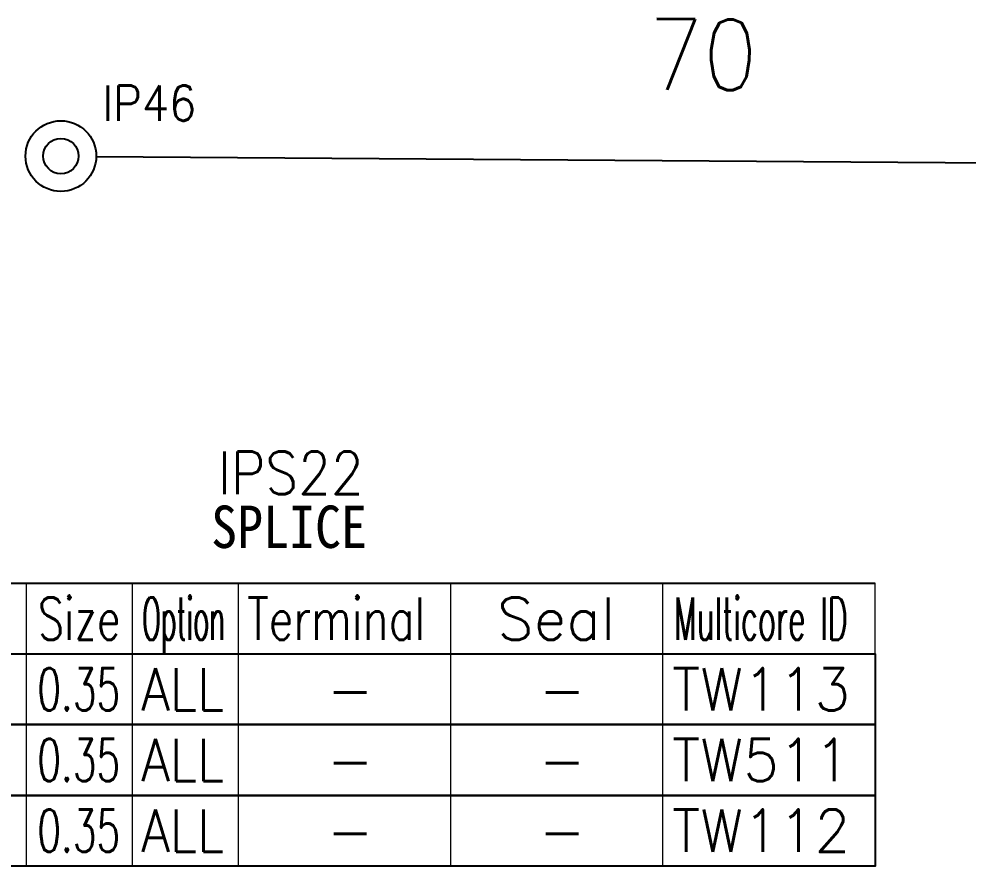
# Model space of a CAD drawing. Header units: inches. Extents: x 47316 to 59086, y 3141 to 11743.
# Drawn here: x 51539.6 to 51606.7, y 8735.8 to 8795.7 of the extents above; entities that cross this region are included whole.
import ezdxf

# ---------------------------------------------------------------- set-up
doc = ezdxf.new("R2010")
doc.units = ezdxf.units.IN
doc.header["$MEASUREMENT"] = 0
doc.styles.get("Standard").update_dxf_attribs({"font": ''})
doc.styles.get('Standard').set_extended_font_data('SimSun')
doc.linetypes.add('_VH_OTCON', pattern='A,0.0001,[7,VeSys.shx,S=0.1,R=0,X=0,Y=0],-0.4,[7,VeSys.shx,S=0.1,R=0,X=0,Y=0],-0.4,["X",Standard,S=1,R=0,X=-0.5,Y=-0.5],-0.0001,[7,VeSys.shx,S=0.1,R=0,X=0,Y=0],-0.4', length=1.2002)

msp = doc.modelspace()

# ---------------------------------------------------------------- linework, layer by layer
at = {"color": 0, "linetype": '_VH_OTCON', "lineweight": -2, "ltscale": 5}
msp.add_line((51545.015, 8786.018), (51630.276, 8785.409), dxfattribs=at)
at = {"color": 0, "linetype": 'Continuous', "lineweight": -2}
for p, q in [((51517.577, 8755.811), (51600.077, 8755.811)), ((51517.577, 8750.811), (51600.077, 8750.811))]:
    msp.add_line(p, q, dxfattribs=at)
at = {"color": 7, "linetype": 'Continuous', "lineweight": 15}
for p, q in [((51540.077, 8750.811), (51540.077, 8755.811)), ((51547.577, 8750.811), (51547.577, 8755.811)), ((51555.077, 8750.811), (51555.077, 8755.811)), ((51570.077, 8750.811), (51570.077, 8755.811)), ((51585.077, 8750.811), (51585.077, 8755.811)), ((51600.077, 8750.811), (51600.077, 8755.811))]:
    msp.add_line(p, q, dxfattribs=at)
at = {"color": 102, "linetype": 'Continuous', "lineweight": 15}
for p, q in [((51540.077, 8745.811), (51540.077, 8750.811)), ((51547.577, 8745.811), (51547.577, 8750.811)), ((51555.077, 8745.811), (51555.077, 8750.811)), ((51570.077, 8745.811), (51570.077, 8750.811)), ((51585.077, 8745.811), (51585.077, 8750.811)), ((51540.077, 8740.811), (51540.077, 8745.811)), ((51547.577, 8740.811), (51547.577, 8745.811)), ((51555.077, 8740.811), (51555.077, 8745.811)), ((51570.077, 8740.811), (51570.077, 8745.811)), ((51585.077, 8740.811), (51585.077, 8745.811)), ((51540.077, 8735.811), (51540.077, 8740.811)), ((51547.577, 8735.811), (51547.577, 8740.811)), ((51555.077, 8735.811), (51555.077, 8740.811)), ((51570.077, 8735.811), (51570.077, 8740.811)), ((51585.077, 8735.811), (51585.077, 8740.811))]:
    msp.add_line(p, q, dxfattribs=at)
at = {"color": 0, "linetype": 'Continuous', "lineweight": -2}
for points in [[(51517.577, 8745.811), (51517.577, 8750.811), (51600.077, 8750.811), (51600.077, 8745.811)], [(51517.577, 8740.811), (51517.577, 8745.811), (51600.077, 8745.811), (51600.077, 8740.811)], [(51517.577, 8735.811), (51517.577, 8740.811), (51600.077, 8740.811), (51600.077, 8735.811)]]:
    msp.add_lwpolyline(points, close=True, dxfattribs=at)
for radius in [2.5, 1.25]:
    msp.add_circle((51542.515, 8786.036), radius, dxfattribs=at)

# ---------------------------------------------------------------- texts
at = {"color": 7, "linetype": '_VH_OTCON', "lineweight": 18, "ltscale": 5, "insert": (51584.074, 8795.739), "char_height": 5, "width": 8.57143, "attachment_point": 1, "rotation": 359.591}
msp.add_mtext('\\Fromans.shx;\\W0.9000000000;\\T1.0000000000;\\o\\l70', dxfattribs=at)
at = {"color": 21, "linetype": 'Continuous', "lineweight": 15, "attachment_point": 1}
for s, insert, char_height, width in [('\\Fromans.shx;\\W0.9000000000;\\T1.0000000000;\\o\\lIP46', (51545.443, 8791.036), 2.5, 7.39286), ('\\Fromans.shx;\\W0.6500000000;\\T1.0000000000;\\o\\l0.35', (51540.855, 8749.811), 3, 6.5), ('\\Fromans.shx;\\W0.9800000000;\\T1.0000000000;\\o\\lTW113', (51585.717, 8749.811), 3, 14), ('\\Fromans.shx;\\W1.0000000000;\\T1.0000000000;\\o\\l-', (51561.291, 8749.811), 3, 3.71429), ('\\Fromans.shx;\\W0.6500000000;\\T1.0000000000;\\o\\l0.35', (51540.855, 8744.811), 3, 6.5), ('\\Fromans.shx;\\W0.9800000000;\\T1.0000000000;\\o\\lTW511', (51585.717, 8744.811), 3, 14), ('\\Fromans.shx;\\W1.0000000000;\\T1.0000000000;\\o\\l-', (51561.291, 8744.811), 3, 3.71429), ('\\Fromans.shx;\\W0.6500000000;\\T1.0000000000;\\o\\l0.35', (51540.855, 8739.811), 3, 6.5), ('\\Fromans.shx;\\W0.9800000000;\\T1.0000000000;\\o\\lTW112', (51585.717, 8739.811), 3, 14), ('\\Fromans.shx;\\W1.0000000000;\\T1.0000000000;\\o\\l-', (51561.291, 8739.811), 3, 3.71429)]:
    msp.add_mtext(s, dxfattribs=dict(at, insert=insert, char_height=char_height, width=width))
at = {"color": 6, "linetype": 'Continuous', "lineweight": 20, "char_height": 3, "attachment_point": 1}
for s, insert, width in [('\\Fromans.shx;\\W0.9000000000;\\T1.0000000000;\\o\\lIPS22', (51553.62, 8765.128), 11.44286), ('\\f黑体|b0|i0|c1|p0;\\W0.9000000000;\\T1.0000000000;\\o\\lSPLICE', (51553.139, 8761.311), 11.64944)]:
    msp.add_mtext(s, dxfattribs=dict(at, insert=insert, width=width))
at = {"color": 7, "linetype": 'Continuous', "lineweight": 15, "char_height": 3, "attachment_point": 1}
for s, insert, width in [('\\Fromans.shx;\\W0.7222222222;\\T1.0000000000;\\o\\lSize', (51540.886, 8754.811), 6.5), ('\\Fromans.shx;\\W0.4595959596;\\T1.0000000000;\\o\\lOption', (51548.274, 8754.811), 6.5), ('\\Fromans.shx;\\W0.7480916031;\\T1.0000000000;\\o\\lTerminal', (51555.684, 8754.811), 14), ('\\Fromans.shx;\\W0.5185185185;\\T1.0000000000;\\o\\lMulticore ID', (51585.873, 8754.811), 14), ('\\Fromans.shx;\\W1.0000000000;\\T1.0000000000;\\o\\lSeal', (51573.363, 8754.811), 9.28571)]:
    msp.add_mtext(s, dxfattribs=dict(at, insert=insert, width=width))
at = {"color": 140, "linetype": 'Continuous', "lineweight": 15, "char_height": 3, "attachment_point": 1}
for s, insert, width in [('\\Fromans.shx;\\W0.8750000000;\\T1.0000000000;\\o\\lALL', (51548.202, 8749.811), 6.5), ('\\Fromans.shx;\\W1.0000000000;\\T1.0000000000;\\o\\l-', (51576.291, 8749.811), 3.71429), ('\\Fromans.shx;\\W0.8750000000;\\T1.0000000000;\\o\\lALL', (51548.202, 8744.811), 6.5), ('\\Fromans.shx;\\W1.0000000000;\\T1.0000000000;\\o\\l-', (51576.291, 8744.811), 3.71429), ('\\Fromans.shx;\\W0.8750000000;\\T1.0000000000;\\o\\lALL', (51548.202, 8739.811), 6.5), ('\\Fromans.shx;\\W1.0000000000;\\T1.0000000000;\\o\\l-', (51576.291, 8739.811), 3.71429)]:
    msp.add_mtext(s, dxfattribs=dict(at, insert=insert, width=width))

doc.saveas('drawing.dxf')
